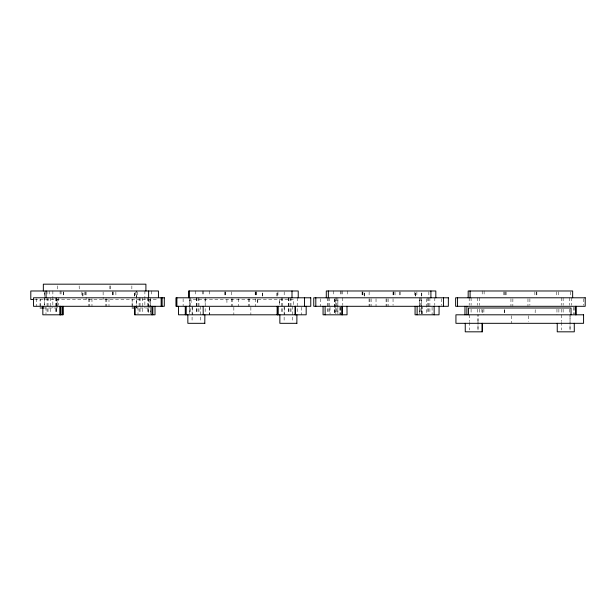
<?xml version="1.0" encoding="UTF-8"?>
<svg xmlns="http://www.w3.org/2000/svg" width="616" height="616" viewBox="0 0 616 616"><rect width="100%" height="100%" fill="white"/><g stroke="black" fill="none" stroke-linecap="round" stroke-linejoin="round"><path stroke-width="0.46" stroke-dasharray="3.08 2.31" d="M34.642 299.491L158.443 299.491M43.251 308L57.126 308L57.126 299.491M136.398 308L136.398 290.983L136.367 308L149.157 308M583.275 298.737L583.275 305.351M573.997 307.245L573.997 314.807M573.966 307.245L573.966 313.86M571.633 297.79L571.663 305.351M570.739 291.83L570.739 296.088M570.039 315.754L570.039 321.429L570.008 314.807M569.715 297.79L569.738 305.351M569.715 309.132L569.738 313.86M563.124 297.79L563.139 305.351M563.124 309.132L563.155 313.86M561.53 314.807L561.499 321.429M561.53 322.368L561.499 329.937M561.238 297.79L561.199 305.351M561.199 309.132L561.238 313.86M558.904 309.132L558.851 313.86M558.643 291.83L558.589 296.088M556.949 309.132L556.98 314.807M556.718 291.83L556.687 296.088M536.844 291.83L536.829 296.088L536.752 291.83M535.219 309.702L535.142 313.105M534.85 291.83L534.919 296.088M529.891 298.737L529.875 305.351M528.266 315.754L528.266 321.429M527.966 298.737L527.966 306.298M512.874 298.737L512.851 306.298M511.249 315.754L511.249 323.315M510.949 298.737L510.949 306.298M505.975 291.83L505.99 296.088M505.913 291.83L505.898 296.088M504.365 309.702L504.365 313.105M504.288 309.702L504.288 313.105M504.065 291.83L504.065 296.088M503.996 291.83L503.996 296.088M484.107 290.983L484.153 296.088M483.891 309.132L483.876 314.807M482.528 309.702L482.497 313.105M482.197 290.983L482.228 296.088M481.889 309.132L481.966 313.86M479.633 297.79L479.618 305.351M479.602 309.132L479.633 313.86M477.716 297.79L477.685 305.351M477.716 309.132L477.685 313.86M471.109 297.79L471.094 305.351M471.094 309.132L471.078 313.86M469.5 314.807L469.469 321.429M469.469 322.368L469.5 329.937M469.207 297.79L469.176 305.351M441.395 298.737L441.395 305.351M434.819 297.79L434.796 305.351M432.078 307.245L432.109 314.807M429.883 297.79L429.906 313.86M428.859 291.83L428.859 296.088M428.651 297.79L428.674 313.86M427.827 297.79L427.851 313.86M426.287 298.737L426.318 313.86M420.174 297.79L420.135 313.86M416.886 291.83L416.855 296.088M414.83 291.83L414.799 296.088M400 291.83L400 296.088M399.93 291.83L399.93 296.088M395.018 291.83L395.095 296.088M393.855 291.83L393.855 296.088M393.786 291.83L393.786 296.088M393.046 298.737L393.046 305.351M393.039 291.83L392.962 296.088M388.134 298.737L388.134 306.298M386.902 298.737L386.902 306.298M386.078 298.737L386.078 306.298M376.03 298.737L376.03 306.298M371.117 298.737L371.117 306.298M369.885 298.737L369.885 306.298M369.153 291.83L369.076 296.088M369.061 298.737L369.061 306.298M362.932 291.83L363.001 296.088M362.185 291.83L362.185 296.088M362.108 291.83L362.108 296.088M347.278 290.983L347.309 296.088M342.765 297.79L342.796 305.351M342.365 290.983L342.396 296.088M341.133 290.983L341.164 296.088M340.902 307.245L340.902 314.807M340.309 290.983L340.34 296.088M340.078 307.245L340.078 314.807M340.001 307.245L340.001 313.86M336.621 297.79L336.652 313.86M334.288 298.737L334.288 313.86L334.257 297.79M333.256 290.983L333.256 296.088M330.03 307.245L330.045 313.86M329.375 297.79L329.344 313.86M328.143 297.79L328.112 313.86M327.319 297.79L327.288 313.86M320.72 298.737L320.72 306.298M301.447 307.245L301.447 314.807M297.228 297.79L297.197 313.86M293.639 304.597L293.639 299.491L191.076 299.491L191.076 304.597M292.615 306.298L292.639 321.429M290.968 297.79L290.991 313.86M290.036 297.79L290.059 313.86M288.719 297.79L288.719 313.86M288.688 297.79L288.688 313.86M284.43 307.245L284.461 314.807M284.199 291.83L284.168 296.088M284.107 306.298L284.138 321.429M282.49 297.79L282.459 313.86M281.527 297.79L281.558 313.86M277.939 291.83L277.97 296.088M257.819 299.491L257.819 304.597M257.75 299.491L257.75 304.597M256.179 291.83L256.179 296.088M256.102 291.83L256.102 296.088M255.455 298.737L255.455 306.298M255.24 291.83L255.24 296.088M255.17 291.83L255.17 296.088M250.866 307.245L250.866 314.807M249.218 298.737L249.218 306.298M248.286 298.737L248.286 306.298M238.43 298.737L238.43 306.298M233.849 307.245L233.849 314.807M232.201 298.737L232.201 306.298M231.477 291.83L231.554 296.088M231.27 298.737L231.27 306.298M226.896 299.491L226.973 304.597M225.325 291.83L225.325 296.088M225.248 291.83L225.248 296.088M224.316 291.83L224.393 296.088M209.686 290.983L209.717 296.088M209.455 307.245L209.455 314.807M209.371 307.245L209.371 314.807M205.197 297.79L205.166 313.86M205.097 299.491L205.128 304.597M203.449 290.983L203.48 296.088M202.518 290.983L202.549 296.088M200.585 306.298L200.616 321.429M198.937 297.79L198.968 313.86M198.036 297.79L198.005 313.86M196.689 297.79L196.689 313.86M196.658 297.79L196.658 313.86M195.657 290.983L195.657 296.088M192.431 307.245L192.454 314.807M192.107 306.298L192.076 321.429M190.459 297.79L190.429 313.86M189.528 297.79L189.528 313.86L189.497 298.737M183.121 298.737L183.121 306.298M151.759 290.983L151.759 296.088M149.157 299.491L149.126 308M148.587 298.737L148.587 313.86M148.556 297.79L148.556 313.86M147.594 297.79L147.624 313.86M144.899 290.983L144.876 308M142.25 297.79L142.219 313.86M140.078 297.79L140.048 313.86M139.116 297.79L139.085 313.86M137.961 307.245L137.992 313.86M137.699 291.83L137.73 296.088M135.528 291.83L135.559 296.088M132.14 307.053L132.14 299.491L132.109 306.106M131.878 285.878L131.847 289.281M115.862 291.83L115.939 296.088M113.767 291.83L113.691 296.088M112.805 291.83L112.805 296.088M112.728 291.83L112.728 296.088M110.087 285.878L110.087 289.281M110.01 285.878L110.01 289.281M108.986 298.737L108.986 306.298M106.814 298.737L106.814 306.298M105.852 298.737L105.852 306.298M103.126 291.93L103.126 299.491M91.969 298.737L91.969 306.298M89.797 298.737L89.797 306.298M88.835 298.737L88.835 306.298M86.109 291.93L86.109 299.491M85.085 291.83L85.085 296.088M85.008 291.83L85.008 296.088M81.874 291.83L81.951 296.088M79.156 285.878L79.233 289.281M63.248 291.83L63.248 296.088L63.217 290.983M61.046 290.983L61.076 296.088M60.083 290.983L60.114 296.088M58.728 297.79L58.697 305.351M57.388 285.878L57.357 289.281M57.049 299.491L57.049 308M56.557 297.79L56.557 313.86M56.526 297.79L56.526 313.86M55.594 297.79L55.563 313.86M52.876 290.983L52.845 308M50.189 297.79L50.219 313.86M49.188 290.983L49.188 296.088M48.048 297.79L48.017 313.86M47.086 297.79L47.055 313.86M47.016 290.983L47.016 296.088M45.969 307.245L45.984 313.86M36.652 298.737L36.652 306.298M570.039 329.937L570.039 322.368L570.008 329.937M478.008 321.429L478.008 314.807L477.978 321.429M478.008 329.937L478.008 322.368L477.978 329.937M422.06 313.86L422.06 307.245L422.029 313.86M421.798 296.088L421.798 291.83L421.767 296.088M421.406 313.86L421.406 297.79L421.375 313.86M419.35 313.86L419.35 297.79L419.319 313.86M415.654 296.088L415.654 291.83L415.623 296.088M364.241 296.088L364.241 291.83L364.164 296.088M337.884 313.86L337.884 297.79L337.853 313.86M335.828 313.86L335.828 297.79L335.797 313.86M279.618 304.597L279.618 299.491L279.587 304.597M277.038 296.088L277.038 291.83L277.007 296.088M262.408 296.088L262.408 291.83L262.331 296.088M150.758 313.86L150.758 297.79L150.727 313.86M134.596 296.088L134.596 291.83L134.565 296.088M82.914 296.088L82.914 291.83L82.837 296.088M44.367 305.166L44.367 290.983L44.337 305.166M40.132 306.106L40.132 299.491L40.109 306.106"/><path stroke-width="0.92" d="M33.68 299.491L30.8 299.491L30.8 290.983L158.443 290.983L158.443 297.597M40.109 308L43.574 308M132.109 308L134.635 308M62.901 314.807L62.901 306.298L62.986 314.807L42.835 314.807L42.85 306.298M134.858 314.807L134.858 306.298L134.827 314.807L155.016 314.807L154.986 306.298M204.866 323.315L187.849 323.315L187.849 314.807M296.897 323.315L279.849 323.315L279.88 314.807M575.922 306.298L575.922 314.807M575.875 306.298L575.906 314.807M574.266 323.315L574.297 331.824L557.241 331.824L557.241 323.315M572.649 297.79L572.664 290.983L468.175 290.983L468.175 297.79M571.04 314.807L571.04 308L468.468 308L468.468 314.807M482.266 323.315L482.266 331.824L465.249 331.824L465.249 323.315M482.189 323.315L482.189 331.824M470.093 290.983L470.093 297.79M466.89 306.298L466.874 314.807M464.965 306.298L464.949 314.807M457.557 297.79L457.557 306.298M443.443 297.79L443.443 306.298M439.077 306.298L439.046 314.807L415.061 314.807L415.092 306.298M435.82 297.79L435.82 290.983L326.288 290.983L326.288 297.79M434.134 306.298L434.165 314.807M430.915 290.983L430.915 297.79M417.148 306.298L417.117 314.807M346.97 306.298L347.047 314.807L323.061 314.807L323.084 306.298M342.134 306.298L342.134 314.807M342.057 306.298L342.057 314.807M328.343 290.983L328.343 297.79M325.117 306.298L325.14 314.807M315.808 297.79L315.808 306.298M306.175 306.298L306.175 314.807L178.54 314.807L178.54 306.298M304.527 297.79L304.527 306.298M298.229 297.79L298.229 290.983L188.496 290.983L188.496 297.79M296.897 314.807L296.866 323.315M295.249 306.298L295.249 314.807M295.218 306.298L295.218 314.807M291.999 290.983L291.999 297.79M278.232 306.298L278.201 314.807M204.866 314.807L204.789 323.315M203.141 306.298L203.218 314.807M189.428 290.983L189.428 297.79M186.225 306.298L186.201 314.807M185.27 306.298L185.285 314.807M176.892 297.79L176.892 306.298M162.124 297.79L162.124 306.298M161.161 297.79L161.161 306.298M152.845 306.298L152.814 314.807M151.852 306.298L151.882 314.807M148.625 290.983L148.625 297.79M145.907 290.983L145.907 284.176L43.336 284.176L43.336 290.983M60.815 306.298L60.815 314.807M60.738 306.298L60.738 314.807M59.767 306.298L59.852 314.807M46.054 290.983L46.054 297.79M164.295 297.79L33.518 297.79L33.518 306.298L164.295 306.298L164.295 297.79M310.764 297.79L175.96 297.79L175.96 306.298L310.764 306.298L310.764 297.79M448.356 297.79L313.752 297.79L313.752 306.298L448.356 306.298L448.356 297.79M585.2 297.79L455.64 297.79L455.64 306.298L585.2 306.298L585.2 297.79M583.575 314.807L455.932 314.807L455.932 323.315L583.575 323.315L583.575 314.807M277.3 314.807L277.3 306.298L277.269 314.807"/></g></svg>
